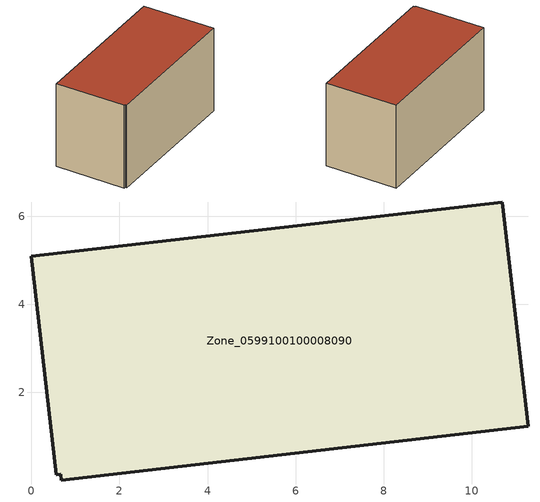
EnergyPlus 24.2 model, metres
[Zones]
Zone_0599100100008090
 floor ground (C_G): 0.67,0.14 0.57,0.13 0,5.09 10.69,6.32 11.28,1.23 0.68,0.01 z0
 wall outside (C_F): 11.28,1.23 10.69,6.32 0,5.09 0.57,0.13 0.67,0.14 0.68,0.01 11.28,1.23 z0:6.11
 roof outside (C_R): 0.57,0.13 0.67,0.14 0.68,0.01 11.28,1.23 10.69,6.32 0,5.09 z6.11
[BUILDING]
Pand.0599100100008090: North Axis=0; Terrain=City; Loads Convergence Tolerance Value=0.04; Temperature Convergence Tolerance Value=0.4; Solar Distribution=FullExterior; Maximum Number of Warmup Days=25; Minimum Number of Warmup Days=1
[Site:Location]
Rotterdam.The.Hague.AP_ZH_NLD Design_Conditions: Latitude=51.96; Longitude=4.45; Time Zone=1; Elevation=-4.5
[SITE:GROUNDTEMPERATURE:BUILDINGSURFACE]
18, 18, 18, 18, 18, 18, 18, 18, 18, 18, 18, 18
[MATERIAL] Thermal Absorptance=0.9; Solar Absorptance=0.7; Visible Absorptance=0.7
Name | Roughness | Thickness | Conductivity | Density | Specific Heat
G.TI.2015-2018 | MediumSmooth | 0.15 | 0.0428571 | 540 | 1210
F.TI.2015-2018 | Rough | 0.3 | 0.0666667 | 1920 | 840
R.TI.2015-2018 | MediumRough | 0.2 | 0.0333333 | 1500 | 1000
[CONSTRUCTION]
C_G: G.TI.2015-2018
C_F: F.TI.2015-2018
C_R: R.TI.2015-2018
[ZONE]
Zone_0599100100008090: Type=1; Multiplier=1; Ceiling Height=Autocalculate; Volume=Autocalculate; Floor Area=autocalculate; Part of Total Floor Area=Yes
[ZONEINFILTRATION:DESIGNFLOWRATE]
Infil_Zone_0599100100008090: Zone or ZoneList or Space or SpaceList=Zone_0599100100008090; Schedule=AlwaysOn; Design Flow Rate Calculation Method=Flow/Area; Flow Rate per Floor Area=0.0015; Constant Term Coefficient=1; Temperature Term Coefficient=0; Velocity Term Coefficient=0; Velocity Squared Term Coefficient=0
[HVACTEMPLATE:ZONE:IDEALLOADSAIRSYSTEM]
Zone_0599100100008090: Maximum Heating Supply Air Temperature=50; Minimum Cooling Supply Air Temperature=13; Maximum Heating Supply Air Humidity Ratio=0.0156; Minimum Cooling Supply Air Humidity Ratio=0.0077; Heating Limit=NoLimit; Cooling Limit=NoLimit; Dehumidification Control Type=ConstantSensibleHeatRatio; Cooling Sensible Heat Ratio=0.7; Dehumidification Setpoint=60; Humidification Control Type=None; Humidification Setpoint=30; Outdoor Air Method=None; Outdoor Air Flow Rate per Person=0.00944; Outdoor Air Flow Rate per Zone Floor Area=0; Outdoor Air Flow Rate per Zone=0; Demand Controlled Ventilation Type=None; Outdoor Air Economizer Type=NoEconomizer; Heat Recovery Type=None; Sensible Heat Recovery Effectiveness=0.7; Latent Heat Recovery Effectiveness=0.65
[ZONECONTROL:THERMOSTAT]
ThermostatControl_Zone_0599100100008090: Zone or ZoneList=Zone_0599100100008090; Control Type Schedule=DualSetpointControlType; Control 1=Thermostat_Zone_0599100100008090; Temperature Difference Between Cutout And Setpoint=0
[THERMOSTATSETPOINT:DUALSETPOINT]
Thermostat_Zone_0599100100008090: Heating Setpoint Temperature Schedule=HeatingSetpoint_Zone_0599100100008090; Cooling Setpoint Temperature Schedule=CoolingSetpoint_Zone_0599100100008090
[SCHEDULE:COMPACT]
HeatingSetpoint_Zone_0599100100008090: Through: 12/31, For: AllDays, Until: 24:00, 21
CoolingSetpoint_Zone_0599100100008090: Through: 12/31, For: AllDays, Until: 24:00, 24
DualSetpointControlType: Through: 12/31, For: AllDays, Until: 24:00, 4
AlwaysOn: Through: 12/31, For: AllDays, Until: 24:00, 1
